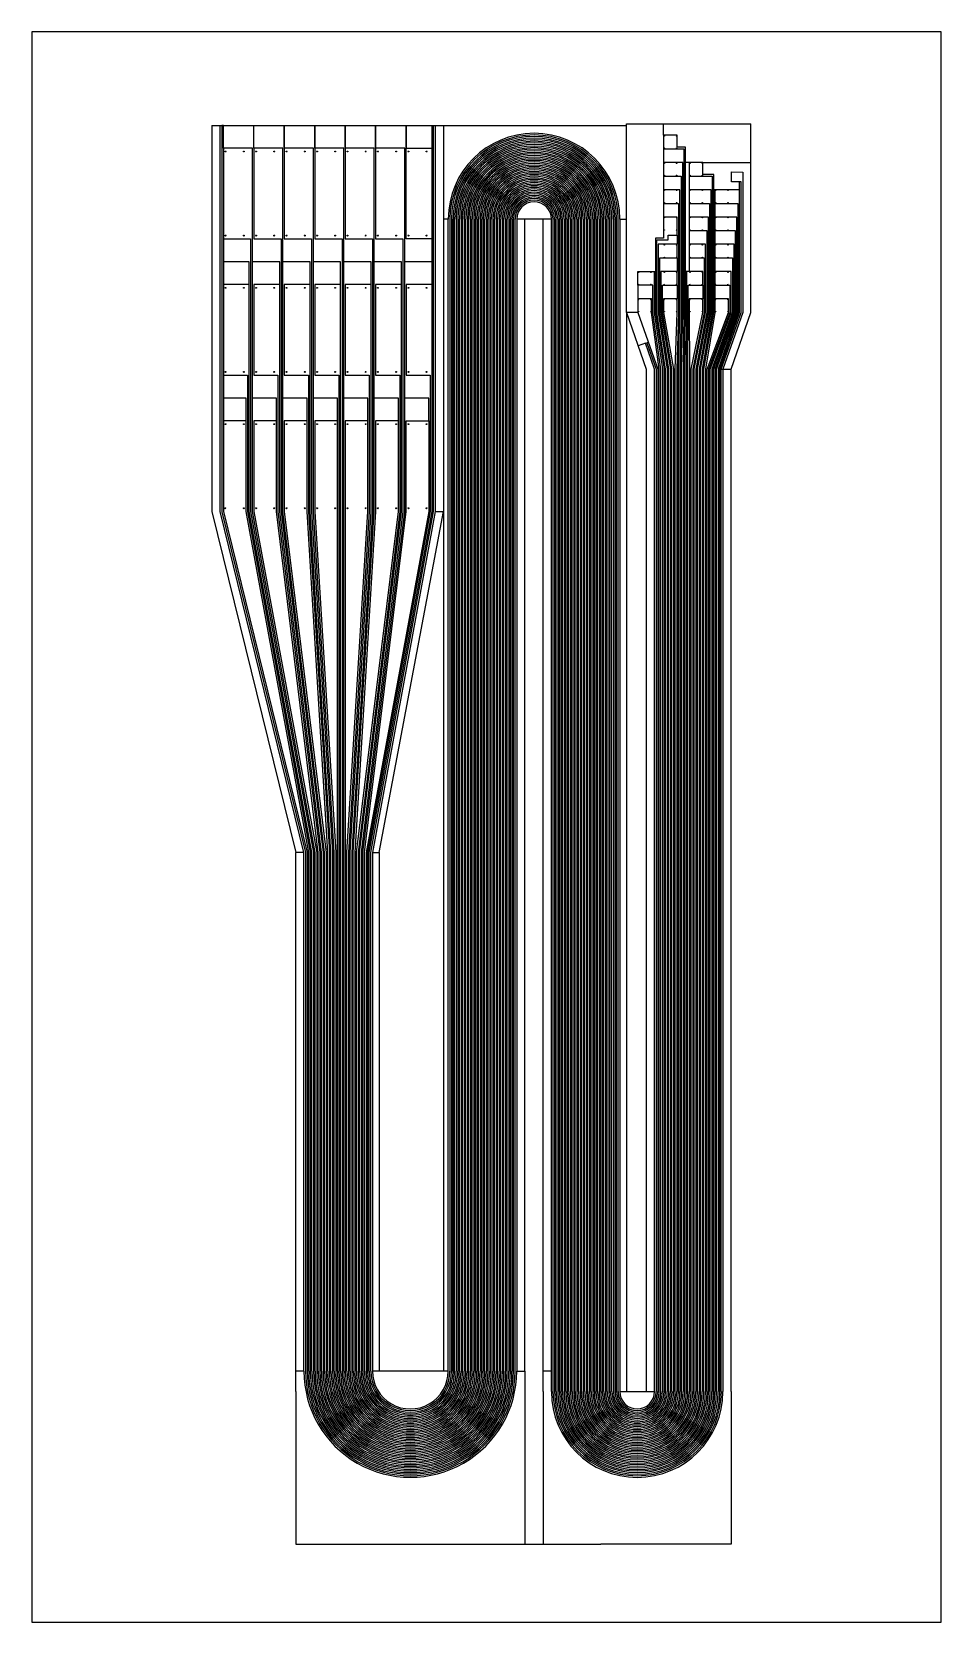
# Model space of a CAD drawing. Header units: inches. Extents: x 17.2 to 57.2, y 10.1 to 80.1.
import ezdxf

# ---------------------------------------------------------------- set-up
doc = ezdxf.new("R2010")
doc.units = ezdxf.units.IN
doc.header["$MEASUREMENT"] = 0
doc.layers.add('Foil', color=5, linetype='Continuous')

msp = doc.modelspace()

# ---------------------------------------------------------------- linework, layer by layer
at = {"layer": 'Foil'}
for p, q in [((57.221, 80.138), (17.221, 80.138)), ((17.221, 80.138), (17.221, 10.138)), ((57.221, 10.138), (57.221, 80.138)), ((25.146, 76.019), (25.146, 59.019)), ((25.146, 76.019), (25.506, 76.019)), ((25.506, 59.019), (25.506, 76.019)), ((25.506, 76.019), (25.576, 76.019)), ((25.646, 76.019), (25.576, 76.019)), ((25.576, 76.019), (25.576, 59.015)), ((25.646, 75.019), (25.646, 76.019)), ((25.646, 76.019), (26.986, 76.019)), ((26.986, 75.019), (26.986, 76.019)), ((26.986, 76.019), (28.326, 76.019)), ((28.326, 76.019), (28.326, 75.019)), ((28.326, 75.019), (28.326, 76.019)), ((28.326, 76.019), (29.666, 76.019)), ((29.666, 76.019), (29.666, 75.019)), ((29.666, 75.019), (29.666, 76.019)), ((29.666, 76.019), (31.006, 76.019)), ((31.006, 76.019), (31.006, 75.019)), ((31.006, 75.019), (31.006, 76.019)), ((31.006, 76.019), (32.346, 76.019)), ((32.346, 76.019), (32.346, 75.019)), ((32.346, 75.019), (32.346, 76.019)), ((32.346, 76.019), (33.686, 76.019)), ((33.686, 76.019), (33.686, 75.019)), ((33.686, 75.019), (33.686, 76.019)), ((33.686, 76.019), (34.826, 76.019)), ((34.826, 75.019), (34.826, 76.019)), ((34.826, 76.019), (34.896, 76.019)), ((34.896, 59.019), (34.896, 76.019)), ((34.896, 76.019), (34.966, 76.019)), ((34.966, 76.019), (35.326, 76.019)), ((34.966, 76.019), (34.966, 59.019)), ((35.326, 76.019), (35.326, 59.019)), ((35.326, 76.019), (43.381, 76.019)), ((43.381, 67.786), (43.381, 76.086)), ((43.381, 76.086), (48.851, 76.086)), ((45.011, 75.586), (45.011, 76.086)), ((48.851, 67.786), (48.851, 76.086)), ((26.926, 75.019), (25.646, 75.019)), ((25.646, 75.019), (25.646, 71.019)), ((26.926, 59.019), (26.926, 75.019)), ((28.266, 75.019), (26.986, 75.019)), ((26.986, 75.019), (26.986, 71.019)), ((28.266, 59.019), (28.266, 75.019)), ((29.606, 75.019), (28.326, 75.019)), ((28.326, 75.019), (28.326, 71.019)), ((29.606, 59.019), (29.606, 75.019)), ((30.946, 75.019), (29.666, 75.019)), ((29.666, 75.019), (29.666, 71.019)), ((30.946, 59.019), (30.946, 75.019)), ((32.286, 75.019), (31.006, 75.019)), ((31.006, 75.019), (31.006, 71.019)), ((32.286, 59.019), (32.286, 75.019)), ((33.626, 75.019), (32.346, 75.019)), ((32.346, 75.019), (32.346, 71.019)), ((33.626, 59.019), (33.626, 75.019)), ((33.686, 71.019), (33.686, 75.019)), ((33.686, 75.019), (34.826, 75.019)), ((34.826, 71.019), (34.826, 75.019)), ((45.611, 75.586), (45.011, 75.586)), ((45.011, 75.586), (45.011, 74.986)), ((45.011, 74.986), (45.011, 74.386)), ((45.011, 74.986), (45.901, 74.986)), ((45.611, 75.056), (45.611, 75.586)), ((45.971, 75.056), (45.611, 75.056)), ((45.901, 74.986), (45.901, 67.786)), ((45.971, 67.786), (45.971, 75.056)), ((45.011, 74.386), (45.011, 73.786)), ((45.851, 74.386), (45.011, 74.386)), ((45.851, 67.786), (45.851, 74.386)), ((46.141, 74.386), (45.971, 74.386)), ((46.141, 74.386), (46.141, 73.786)), ((46.741, 74.386), (46.141, 74.386)), ((46.741, 74.386), (48.851, 74.386)), ((46.741, 73.856), (46.741, 74.386)), ((35.326, 74.047), (35.326, 21.194)), ((45.011, 73.786), (45.011, 73.186)), ((45.011, 73.786), (45.781, 73.786)), ((45.781, 73.786), (45.781, 67.786)), ((46.141, 73.786), (46.141, 73.186)), ((46.141, 73.786), (47.151, 73.786)), ((47.221, 73.856), (46.741, 73.856)), ((47.151, 73.786), (47.151, 67.786)), ((47.221, 67.786), (47.221, 73.856)), ((47.999, 73.532), (47.999, 73.976)), ((47.999, 73.976), (48.491, 73.964)), ((48.421, 73.532), (47.999, 73.532)), ((48.351, 73.186), (48.351, 73.532)), ((48.421, 67.786), (48.421, 73.532)), ((48.491, 73.964), (48.491, 67.786)), ((45.731, 73.186), (45.011, 73.186)), ((45.011, 73.186), (45.011, 72.586)), ((45.731, 67.786), (45.731, 73.186)), ((46.141, 73.186), (46.141, 72.586)), ((47.101, 73.186), (46.141, 73.186)), ((47.101, 67.786), (47.101, 73.186)), ((47.271, 73.186), (47.221, 73.186)), ((47.271, 73.186), (47.271, 72.586)), ((48.351, 73.186), (47.271, 73.186)), ((48.351, 67.786), (48.351, 73.186)), ((45.011, 72.586), (45.011, 71.986)), ((45.011, 72.586), (45.661, 72.586)), ((45.661, 72.586), (45.661, 67.786)), ((46.141, 72.586), (46.141, 71.986)), ((46.141, 72.586), (47.031, 72.586)), ((47.031, 72.586), (47.031, 67.786)), ((47.271, 72.586), (47.271, 71.986)), ((47.271, 72.586), (48.281, 72.586)), ((48.281, 72.586), (48.281, 67.786)), ((35.541, 71.897), (35.326, 71.897)), ((35.541, 21.194), (35.541, 71.897)), ((35.611, 71.897), (35.611, 21.194)), ((35.681, 71.897), (35.681, 21.194)), ((35.751, 21.194), (35.751, 71.897)), ((35.821, 21.194), (35.821, 71.897)), ((35.891, 71.897), (35.891, 21.194)), ((35.961, 71.897), (35.961, 21.194)), ((36.031, 21.194), (36.031, 71.897)), ((36.101, 71.897), (36.101, 21.194)), ((36.171, 21.194), (36.171, 71.897)), ((36.241, 71.897), (36.241, 21.194)), ((36.311, 21.194), (36.311, 71.897)), ((36.381, 71.897), (36.381, 21.194)), ((36.451, 21.194), (36.451, 71.897)), ((36.521, 71.897), (36.521, 21.194)), ((36.591, 21.194), (36.591, 71.897)), ((36.661, 71.897), (36.661, 21.194)), ((36.731, 21.194), (36.731, 71.897)), ((36.801, 71.897), (36.801, 21.194)), ((36.871, 21.194), (36.871, 71.897)), ((36.941, 71.897), (36.941, 21.194)), ((37.011, 21.194), (37.011, 71.897)), ((37.081, 71.897), (37.081, 21.194)), ((37.151, 21.194), (37.151, 71.897)), ((37.221, 71.897), (37.221, 21.194)), ((37.291, 21.194), (37.291, 71.897)), ((37.361, 71.897), (37.361, 21.194)), ((37.431, 21.194), (37.431, 71.897)), ((37.501, 71.897), (37.501, 21.194)), ((37.571, 21.194), (37.571, 71.897)), ((37.641, 71.897), (37.641, 21.194)), ((37.711, 21.194), (37.711, 71.897)), ((37.781, 71.897), (37.781, 21.194)), ((37.851, 21.194), (37.851, 71.897)), ((37.921, 71.897), (37.921, 21.194)), ((37.991, 21.194), (37.991, 71.897)), ((38.061, 71.897), (38.061, 21.194)), ((38.131, 21.194), (38.131, 71.897)), ((38.201, 71.897), (38.201, 21.194)), ((38.271, 21.194), (38.271, 71.897)), ((38.341, 71.897), (38.341, 21.194)), ((38.411, 21.194), (38.411, 71.897)), ((38.481, 21.194), (38.481, 71.897)), ((38.551, 71.897), (38.551, 21.194)), ((40.076, 71.897), (38.551, 71.897)), ((38.911, 21.194), (38.911, 71.897)), ((39.716, 20.286), (39.716, 71.897)), ((40.076, 20.286), (40.076, 71.897)), ((40.146, 71.897), (40.146, 20.286)), ((40.216, 71.897), (40.216, 20.286)), ((40.286, 20.286), (40.286, 71.897)), ((40.356, 71.897), (40.356, 20.286)), ((40.426, 20.286), (40.426, 71.897)), ((40.496, 71.897), (40.496, 20.286)), ((40.566, 20.286), (40.566, 71.897)), ((40.636, 71.897), (40.636, 20.286)), ((40.706, 20.286), (40.706, 71.897)), ((40.776, 71.897), (40.776, 20.286)), ((40.846, 20.286), (40.846, 71.897)), ((40.916, 71.897), (40.916, 20.286)), ((40.986, 20.286), (40.986, 71.897)), ((41.056, 71.897), (41.056, 20.286)), ((41.126, 20.286), (41.126, 71.897)), ((41.196, 71.897), (41.196, 20.286)), ((41.266, 20.286), (41.266, 71.897)), ((41.336, 71.897), (41.336, 20.286)), ((41.406, 20.286), (41.406, 71.897)), ((41.476, 71.897), (41.476, 20.286)), ((41.546, 20.286), (41.546, 71.897)), ((41.616, 71.897), (41.616, 20.286)), ((41.686, 20.286), (41.686, 71.897)), ((41.756, 71.897), (41.756, 20.286)), ((41.826, 20.286), (41.826, 71.897)), ((41.896, 71.897), (41.896, 20.286)), ((41.966, 20.286), (41.966, 71.897)), ((42.036, 71.897), (42.036, 20.286)), ((42.106, 20.286), (42.106, 71.897)), ((42.176, 71.897), (42.176, 20.286)), ((42.246, 20.286), (42.246, 71.897)), ((42.316, 71.897), (42.316, 20.286)), ((42.386, 20.286), (42.386, 71.897)), ((42.456, 71.897), (42.456, 20.286)), ((42.526, 20.286), (42.526, 71.897)), ((42.596, 71.897), (42.596, 20.286)), ((42.666, 20.286), (42.666, 71.897)), ((42.736, 20.286), (42.736, 71.897)), ((42.806, 71.897), (42.806, 20.286)), ((42.876, 71.897), (42.876, 20.286)), ((42.946, 20.286), (42.946, 71.897)), ((43.016, 20.286), (43.016, 71.897)), ((43.086, 71.897), (43.086, 20.286)), ((43.086, 71.897), (43.381, 71.897)), ((45.611, 71.986), (45.011, 71.986)), ((45.011, 71.986), (45.011, 71.056)), ((45.611, 71.186), (45.611, 71.986)), ((46.141, 71.986), (46.141, 71.386)), ((46.981, 71.986), (46.141, 71.986)), ((46.981, 67.786), (46.981, 71.986)), ((47.271, 71.986), (47.271, 71.386)), ((48.231, 71.986), (47.271, 71.986)), ((48.231, 67.786), (48.231, 71.986)), ((25.646, 71.019), (25.646, 69.019)), ((25.646, 71.019), (26.846, 71.019)), ((26.846, 71.019), (26.846, 59.019)), ((26.986, 71.019), (28.186, 71.019)), ((28.186, 71.019), (28.186, 59.019)), ((28.326, 71.019), (29.526, 71.019)), ((29.526, 71.019), (29.526, 59.019)), ((29.666, 71.019), (30.866, 71.019)), ((30.866, 71.019), (30.866, 59.019)), ((31.006, 71.019), (32.206, 71.019)), ((32.206, 71.019), (32.206, 59.019)), ((32.346, 71.019), (33.546, 71.019)), ((33.546, 71.019), (33.546, 59.019)), ((34.826, 71.019), (33.686, 71.019)), ((34.826, 70.019), (34.826, 71.019)), ((45.011, 71.056), (44.651, 71.056)), ((44.651, 71.056), (44.651, 67.786)), ((44.721, 67.786), (44.721, 70.986)), ((44.721, 70.986), (45.211, 70.986)), ((45.611, 70.786), (44.771, 70.786)), ((44.771, 70.786), (44.771, 67.786)), ((45.211, 70.986), (45.211, 71.186)), ((45.211, 71.186), (45.611, 71.186)), ((45.611, 71.186), (45.611, 70.786)), ((45.611, 70.186), (45.611, 70.786)), ((46.141, 71.386), (46.141, 70.786)), ((46.141, 71.386), (46.911, 71.386)), ((46.141, 70.786), (46.141, 70.186)), ((46.861, 70.786), (46.141, 70.786)), ((46.861, 67.786), (46.861, 70.786)), ((46.911, 71.386), (46.911, 67.786)), ((47.271, 71.386), (47.271, 70.786)), ((47.271, 71.386), (48.161, 71.386)), ((47.271, 70.786), (47.271, 70.186)), ((48.111, 70.786), (47.271, 70.786)), ((48.111, 67.786), (48.111, 70.786)), ((48.161, 71.386), (48.161, 67.786)), ((26.786, 70.019), (25.646, 70.019)), ((26.786, 69.019), (26.786, 70.019)), ((28.126, 70.019), (26.926, 70.019)), ((28.126, 69.019), (28.126, 70.019)), ((29.466, 70.019), (28.266, 70.019)), ((29.466, 69.019), (29.466, 70.019)), ((30.806, 70.019), (29.606, 70.019)), ((30.806, 69.019), (30.806, 70.019)), ((32.146, 70.019), (30.946, 70.019)), ((32.146, 69.019), (32.146, 70.019)), ((33.486, 70.019), (32.286, 70.019)), ((33.486, 69.019), (33.486, 70.019)), ((34.826, 70.019), (33.626, 70.019)), ((34.826, 69.019), (34.826, 70.019)), ((44.841, 67.786), (44.841, 70.186)), ((44.841, 70.186), (45.611, 70.186)), ((45.611, 70.186), (45.611, 69.586)), ((46.141, 70.186), (46.141, 69.586)), ((46.141, 70.186), (46.791, 70.186)), ((46.791, 70.186), (46.791, 67.786)), ((47.271, 70.186), (47.271, 69.586)), ((47.271, 70.186), (48.041, 70.186)), ((48.041, 70.186), (48.041, 67.786)), ((43.881, 68.986), (43.881, 69.586)), ((43.881, 69.586), (44.601, 69.586)), ((44.601, 69.586), (44.601, 69.586)), ((44.601, 69.586), (44.651, 69.586)), ((44.601, 69.586), (44.601, 67.786)), ((45.611, 69.586), (44.891, 69.586)), ((44.891, 69.586), (44.891, 67.786)), ((45.611, 68.986), (45.611, 69.586)), ((46.021, 69.586), (45.971, 69.586)), ((46.741, 69.586), (46.021, 69.586)), ((46.021, 69.586), (46.021, 67.786)), ((46.741, 68.986), (46.741, 69.586)), ((47.271, 69.586), (47.271, 68.986)), ((47.991, 69.586), (47.271, 69.586)), ((47.991, 67.786), (47.991, 69.586)), ((26.786, 69.019), (25.646, 69.019)), ((25.646, 69.019), (25.646, 65.019)), ((26.786, 59.019), (26.786, 69.019)), ((28.126, 69.019), (26.986, 69.019)), ((26.986, 69.019), (26.986, 65.019)), ((28.126, 59.019), (28.126, 69.019)), ((29.466, 69.019), (28.326, 69.019)), ((28.326, 69.019), (28.326, 65.019)), ((29.466, 59.019), (29.466, 69.019)), ((30.806, 69.019), (29.666, 69.019)), ((29.666, 69.019), (29.666, 65.019)), ((30.806, 59.019), (30.806, 69.019)), ((32.146, 69.019), (31.006, 69.019)), ((31.006, 69.019), (31.006, 65.019)), ((32.146, 59.019), (32.146, 69.019)), ((33.486, 69.019), (32.346, 69.019)), ((32.346, 69.019), (32.346, 65.019)), ((33.486, 59.019), (33.486, 69.019)), ((34.826, 69.019), (33.686, 69.019)), ((33.686, 69.019), (33.686, 65.019)), ((34.826, 59.019), (34.826, 69.019)), ((43.881, 68.986), (43.881, 68.386)), ((44.531, 68.986), (43.881, 68.986)), ((44.531, 67.786), (44.531, 68.986)), ((44.961, 67.786), (44.961, 68.986)), ((44.961, 68.986), (45.611, 68.986)), ((45.611, 68.986), (45.611, 68.386)), ((46.091, 67.786), (46.091, 68.986)), ((46.091, 68.986), (46.741, 68.986)), ((46.741, 68.986), (46.741, 68.386)), ((47.271, 68.986), (47.271, 68.386)), ((47.271, 68.986), (47.921, 68.986)), ((47.921, 68.986), (47.921, 67.786)), ((44.481, 68.386), (43.881, 68.386)), ((43.881, 68.386), (43.881, 67.786)), ((44.481, 68.386), (44.531, 68.386)), ((44.481, 67.786), (44.481, 68.386)), ((45.611, 68.386), (45.011, 68.386)), ((45.011, 68.386), (45.011, 67.786)), ((45.611, 67.786), (45.611, 68.386)), ((46.741, 68.386), (46.141, 68.386)), ((46.141, 68.386), (46.141, 67.786)), ((46.741, 67.786), (46.741, 68.386)), ((47.871, 68.386), (47.271, 68.386)), ((47.271, 68.386), (47.271, 67.786)), ((47.871, 67.786), (47.871, 68.386)), ((43.881, 67.786), (43.381, 67.786)), ((43.381, 67.786), (44.251, 65.286)), ((43.381, 67.786), (43.381, 20.286)), ((43.881, 67.786), (44.751, 65.286)), ((44.821, 65.286), (44.481, 67.786)), ((44.891, 65.286), (44.531, 67.786)), ((44.601, 67.786), (44.961, 65.286)), ((44.651, 67.786), (45.031, 65.286)), ((45.101, 65.286), (44.721, 67.786)), ((44.771, 67.786), (45.171, 65.286)), ((45.241, 65.286), (44.841, 67.786)), ((44.891, 67.786), (45.311, 65.286)), ((45.381, 65.286), (44.961, 67.786)), ((45.011, 67.786), (45.451, 65.286)), ((45.521, 65.286), (45.611, 67.786)), ((45.661, 67.786), (45.591, 65.286)), ((45.661, 65.286), (45.731, 67.786)), ((45.781, 67.786), (45.731, 65.286)), ((45.801, 65.286), (45.851, 67.786)), ((45.901, 67.786), (45.871, 65.286)), ((45.941, 65.286), (45.971, 67.786)), ((46.021, 67.786), (46.011, 65.286)), ((46.081, 65.286), (46.091, 67.786)), ((46.141, 67.786), (46.151, 65.286)), ((46.221, 65.286), (46.741, 67.786)), ((46.791, 67.786), (46.291, 65.286)), ((46.361, 65.286), (46.861, 67.786)), ((46.911, 67.786), (46.431, 65.286)), ((46.501, 65.286), (46.981, 67.786)), ((47.031, 67.786), (46.571, 65.286)), ((46.641, 65.286), (47.101, 67.786)), ((47.151, 67.786), (46.711, 65.286)), ((46.781, 65.286), (47.221, 67.786)), ((47.271, 67.786), (46.851, 65.286)), ((46.921, 65.286), (47.871, 67.786)), ((47.921, 67.786), (46.991, 65.286)), ((47.061, 65.286), (47.991, 67.786)), ((48.041, 67.786), (47.131, 65.286)), ((47.201, 65.286), (48.111, 67.786)), ((48.161, 67.786), (47.271, 65.286)), ((47.341, 65.286), (48.231, 67.786)), ((48.281, 67.786), (47.411, 65.286)), ((47.481, 65.286), (48.351, 67.786)), ((47.551, 65.286), (48.421, 67.786)), ((48.491, 67.786), (47.621, 65.286)), ((47.981, 65.286), (48.851, 67.786)), ((44.213, 66.431), (43.892, 66.319)), ((44.213, 66.431), (44.276, 66.452)), ((44.611, 65.286), (44.213, 66.431)), ((44.276, 66.452), (44.338, 66.474)), ((44.276, 66.452), (44.681, 65.286)), ((44.251, 65.286), (44.251, 20.286)), ((44.611, 20.286), (44.611, 65.286)), ((44.681, 65.286), (44.681, 20.286)), ((44.751, 65.286), (44.751, 20.286)), ((44.821, 20.286), (44.821, 65.286)), ((44.891, 20.286), (44.891, 65.286)), ((44.961, 65.286), (44.961, 20.286)), ((45.031, 65.286), (45.031, 20.286)), ((45.101, 20.286), (45.101, 65.286)), ((45.171, 65.286), (45.171, 20.286)), ((45.241, 20.286), (45.241, 65.286)), ((45.311, 65.286), (45.311, 20.286)), ((45.381, 20.286), (45.381, 65.286)), ((45.451, 65.286), (45.451, 20.286)), ((45.521, 20.286), (45.521, 65.286)), ((45.591, 65.286), (45.591, 20.286)), ((45.661, 20.286), (45.661, 65.286)), ((45.731, 65.286), (45.731, 20.286)), ((45.801, 20.286), (45.801, 65.286)), ((45.871, 65.286), (45.871, 20.286)), ((45.941, 20.286), (45.941, 65.286)), ((46.011, 65.286), (46.011, 20.286)), ((46.081, 20.286), (46.081, 65.286)), ((46.151, 65.286), (46.151, 20.286)), ((46.221, 20.286), (46.221, 65.286)), ((46.291, 65.286), (46.291, 20.286)), ((46.361, 20.286), (46.361, 65.286)), ((46.431, 65.286), (46.431, 20.286)), ((46.501, 20.286), (46.501, 65.286)), ((46.571, 65.286), (46.571, 20.286)), ((46.641, 20.286), (46.641, 65.286)), ((46.711, 65.286), (46.711, 20.286)), ((46.781, 20.286), (46.781, 65.286)), ((46.851, 65.286), (46.851, 20.286)), ((46.921, 20.286), (46.921, 65.286)), ((46.991, 65.286), (46.991, 20.286)), ((47.061, 20.286), (47.061, 65.286)), ((47.131, 65.286), (47.131, 20.286)), ((47.201, 20.286), (47.201, 65.286)), ((47.271, 65.286), (47.271, 20.286)), ((47.341, 20.286), (47.341, 65.286)), ((47.411, 65.286), (47.411, 20.286)), ((47.481, 65.286), (47.981, 65.286)), ((47.481, 20.286), (47.481, 65.286)), ((47.551, 20.286), (47.551, 65.286)), ((47.621, 65.286), (47.621, 20.286)), ((47.981, 20.286), (47.981, 65.286)), ((25.646, 65.019), (25.646, 63.019)), ((25.646, 65.019), (26.706, 65.019)), ((26.706, 65.019), (26.706, 59.019)), ((26.986, 65.019), (28.046, 65.019)), ((28.046, 65.019), (28.046, 59.019)), ((28.326, 65.019), (29.386, 65.019)), ((29.386, 65.019), (29.386, 59.019)), ((29.666, 65.019), (30.726, 65.019)), ((30.726, 65.019), (30.726, 59.019)), ((31.006, 65.019), (32.066, 65.019)), ((32.066, 65.019), (32.066, 59.019)), ((32.346, 65.019), (33.406, 65.019)), ((33.406, 65.019), (33.406, 59.019)), ((33.686, 65.019), (34.746, 65.019)), ((34.746, 65.019), (34.746, 59.019)), ((26.646, 64.019), (25.646, 64.019)), ((26.646, 63.019), (26.646, 64.019)), ((27.986, 64.019), (26.926, 64.019)), ((27.986, 63.019), (27.986, 64.019)), ((29.326, 64.019), (28.266, 64.019)), ((29.326, 63.019), (29.326, 64.019)), ((30.666, 64.019), (29.606, 64.019)), ((30.666, 63.019), (30.666, 64.019)), ((32.006, 64.019), (30.946, 64.019)), ((32.006, 63.019), (32.006, 64.019)), ((33.346, 64.019), (32.286, 64.019)), ((33.346, 63.019), (33.346, 64.019)), ((34.686, 64.019), (33.626, 64.019)), ((34.686, 63.019), (34.686, 64.019)), ((26.646, 63.019), (25.646, 63.019)), ((25.646, 63.019), (25.646, 59.019)), ((26.646, 59.019), (26.646, 63.019)), ((27.986, 63.019), (26.986, 63.019)), ((26.986, 63.019), (26.986, 59.019)), ((27.986, 59.019), (27.986, 63.019)), ((29.326, 63.019), (28.326, 63.019)), ((28.326, 63.019), (28.326, 59.019)), ((29.326, 59.019), (29.326, 63.019)), ((30.666, 63.019), (29.666, 63.019)), ((29.666, 63.019), (29.666, 59.019)), ((30.666, 59.019), (30.666, 63.019)), ((32.006, 63.019), (31.006, 63.019)), ((31.006, 63.019), (31.006, 59.019)), ((32.006, 59.019), (32.006, 63.019)), ((33.346, 63.019), (32.346, 63.019)), ((32.346, 63.019), (32.346, 59.019)), ((33.346, 59.019), (33.346, 63.019)), ((33.686, 59.019), (33.686, 63.019)), ((33.686, 63.019), (34.686, 63.019)), ((34.686, 63.019), (34.686, 59.019)), ((25.146, 59.019), (28.831, 44.019)), ((29.191, 44.019), (25.506, 59.019)), ((25.576, 59.015), (29.261, 44.019)), ((25.646, 59.019), (29.331, 44.019)), ((29.401, 44.019), (26.646, 59.019)), ((26.706, 59.019), (29.471, 44.019)), ((29.541, 44.019), (26.786, 59.019)), ((26.846, 59.019), (29.611, 44.019)), ((29.681, 44.019), (26.926, 59.019)), ((26.986, 59.019), (29.751, 44.019)), ((29.821, 44.019), (27.986, 59.019)), ((28.046, 59.019), (29.891, 44.019)), ((29.961, 44.019), (28.126, 59.019)), ((28.186, 59.019), (30.031, 44.019)), ((30.101, 44.019), (28.266, 59.019)), ((28.326, 59.019), (30.171, 44.019)), ((30.241, 44.019), (29.326, 59.019)), ((29.386, 59.019), (30.311, 44.019)), ((30.381, 44.019), (29.466, 59.019)), ((29.526, 59.019), (30.451, 44.019)), ((30.521, 44.019), (29.606, 59.019)), ((29.666, 59.019), (30.591, 44.019)), ((30.661, 44.019), (30.666, 59.019)), ((30.726, 59.019), (30.731, 44.019)), ((30.801, 44.019), (30.806, 59.019)), ((30.866, 59.019), (30.871, 44.019)), ((30.941, 44.019), (30.946, 59.019)), ((31.006, 59.019), (31.011, 44.019)), ((31.081, 44.019), (32.006, 59.019)), ((32.066, 59.019), (31.151, 44.019)), ((31.221, 44.019), (32.146, 59.019)), ((32.206, 59.019), (31.291, 44.019)), ((31.361, 44.019), (32.286, 59.019)), ((32.346, 59.019), (31.431, 44.019)), ((31.501, 44.019), (33.346, 59.019)), ((33.406, 59.019), (31.571, 44.019)), ((31.641, 44.019), (33.486, 59.019)), ((33.546, 59.019), (31.711, 44.019)), ((31.781, 44.019), (33.626, 59.019)), ((31.851, 44.019), (33.686, 59.019)), ((34.686, 59.019), (31.921, 44.019)), ((34.746, 59.019), (31.991, 44.019)), ((32.061, 44.019), (34.826, 59.019)), ((32.131, 44.019), (34.896, 59.019)), ((34.966, 59.019), (32.201, 44.019)), ((32.501, 44.019), (35.326, 59.019)), ((34.966, 59.019), (35.326, 59.019)), ((28.831, 20.286), (28.831, 44.019)), ((29.191, 44.019), (28.831, 44.019)), ((29.191, 21.194), (29.191, 44.019)), ((29.261, 44.019), (29.261, 21.194)), ((29.331, 44.019), (29.331, 21.194)), ((29.401, 21.194), (29.401, 44.019)), ((29.471, 44.019), (29.471, 21.194)), ((29.541, 21.194), (29.541, 44.019)), ((29.611, 44.019), (29.611, 21.194)), ((29.681, 21.194), (29.681, 44.019)), ((29.751, 44.019), (29.751, 21.194)), ((29.821, 21.194), (29.821, 44.019)), ((29.891, 44.019), (29.891, 21.194)), ((29.961, 21.194), (29.961, 44.019)), ((30.031, 44.019), (30.031, 21.194)), ((30.101, 21.194), (30.101, 44.019)), ((30.171, 44.019), (30.171, 21.194)), ((30.241, 21.194), (30.241, 44.019)), ((30.311, 44.019), (30.311, 21.194)), ((30.381, 21.194), (30.381, 44.019)), ((30.451, 44.019), (30.451, 21.194)), ((30.521, 21.194), (30.521, 44.019)), ((30.591, 44.019), (30.591, 21.194)), ((30.661, 21.194), (30.661, 44.019)), ((30.731, 44.019), (30.731, 21.194)), ((30.801, 21.194), (30.801, 44.019)), ((30.871, 44.019), (30.871, 21.194)), ((30.941, 21.194), (30.941, 44.019)), ((31.011, 44.019), (31.011, 21.194)), ((31.081, 21.194), (31.081, 44.019)), ((31.151, 44.019), (31.151, 21.194)), ((31.221, 21.194), (31.221, 44.019)), ((31.291, 44.019), (31.291, 21.194)), ((31.361, 21.194), (31.361, 44.019)), ((31.431, 44.019), (31.431, 21.194)), ((31.501, 21.194), (31.501, 44.019)), ((31.571, 44.019), (31.571, 21.194)), ((31.641, 21.194), (31.641, 44.019)), ((31.711, 44.019), (31.711, 21.194)), ((31.781, 21.194), (31.781, 44.019)), ((31.851, 21.194), (31.851, 44.019)), ((31.921, 44.019), (31.921, 21.194)), ((31.991, 44.019), (31.991, 21.194)), ((32.061, 21.194), (32.061, 44.019)), ((32.131, 21.194), (32.131, 44.019)), ((32.201, 44.019), (32.501, 44.019)), ((32.201, 44.019), (32.201, 21.194)), ((32.501, 44.019), (32.501, 21.194)), ((29.191, 21.194), (28.831, 21.194)), ((35.541, 21.194), (32.201, 21.194)), ((38.551, 21.194), (38.911, 21.194)), ((38.911, 21.194), (38.911, 13.576)), ((40.076, 21.194), (39.716, 21.194)), ((28.831, 20.286), (28.831, 13.576)), ((39.716, 20.286), (39.716, 13.576)), ((43.086, 20.286), (44.611, 20.286)), ((47.981, 20.286), (47.981, 13.576)), ((28.831, 13.576), (35.541, 13.576)), ((35.541, 13.576), (42.251, 13.576)), ((47.981, 13.576), (42.251, 13.576)), ((17.221, 10.138), (57.221, 10.138))]:
    msp.add_line(p, q, dxfattribs=at)
for centre, radius in [((45.041, 75.556), 0.00995), ((45.041, 75.016), 0.00995), ((45.581, 75.556), 0.00995), ((45.581, 75.016), 0.00995), ((25.746, 74.869), 0.02), ((26.546, 74.869), 0.02), ((27.086, 74.869), 0.02), ((27.886, 74.869), 0.02), ((28.426, 74.869), 0.02), ((29.226, 74.869), 0.02), ((29.766, 74.869), 0.02), ((30.566, 74.869), 0.02), ((31.106, 74.869), 0.02), ((31.906, 74.869), 0.02), ((32.446, 74.869), 0.02), ((33.246, 74.869), 0.02), ((33.786, 74.869), 0.02), ((34.586, 74.869), 0.02), ((45.041, 74.356), 0.00995), ((45.581, 74.356), 0.00995), ((46.171, 74.356), 0.00995), ((46.711, 74.356), 0.00995), ((45.041, 73.816), 0.00995), ((45.581, 73.816), 0.00995), ((46.171, 73.816), 0.00995), ((46.711, 73.816), 0.00995), ((45.041, 73.156), 0.00995), ((45.581, 73.156), 0.00995), ((46.171, 73.156), 0.00995), ((46.711, 73.156), 0.00995), ((47.301, 73.156), 0.00995), ((47.841, 73.156), 0.00995), ((45.041, 72.616), 0.00995), ((45.581, 72.616), 0.00995), ((46.171, 72.616), 0.00995), ((46.711, 72.616), 0.00995), ((47.301, 72.616), 0.00995), ((47.841, 72.616), 0.00995), ((45.041, 71.956), 0.00995), ((45.041, 71.416), 0.00995), ((45.581, 71.956), 0.00995), ((45.581, 71.416), 0.00995), ((46.171, 71.956), 0.00995), ((46.171, 71.416), 0.00995), ((46.711, 71.956), 0.00995), ((46.711, 71.416), 0.00995), ((47.301, 71.956), 0.00995), ((47.301, 71.416), 0.00995), ((47.841, 71.956), 0.00995), ((47.841, 71.416), 0.00995), ((25.746, 71.169), 0.02), ((26.546, 71.169), 0.02), ((27.086, 71.169), 0.02), ((27.886, 71.169), 0.02), ((28.426, 71.169), 0.02), ((29.226, 71.169), 0.02), ((29.766, 71.169), 0.02), ((30.566, 71.169), 0.02), ((31.106, 71.169), 0.02), ((31.906, 71.169), 0.02), ((32.446, 71.169), 0.02), ((33.246, 71.169), 0.02), ((33.786, 71.169), 0.02), ((34.586, 71.169), 0.02), ((45.041, 70.756), 0.00995), ((45.581, 70.756), 0.00995), ((46.171, 70.756), 0.00995), ((46.711, 70.756), 0.00995), ((47.301, 70.756), 0.00995), ((47.841, 70.756), 0.00995), ((45.041, 70.216), 0.00995), ((45.581, 70.216), 0.00995), ((46.171, 70.216), 0.00995), ((46.711, 70.216), 0.00995), ((47.301, 70.216), 0.00995), ((47.841, 70.216), 0.00995), ((43.911, 69.556), 0.00995), ((44.451, 69.556), 0.00995), ((45.041, 69.556), 0.00995), ((45.581, 69.556), 0.00995), ((46.171, 69.556), 0.00995), ((46.711, 69.556), 0.00995), ((47.301, 69.556), 0.00995), ((47.841, 69.556), 0.00995), ((25.746, 68.869), 0.02), ((26.546, 68.869), 0.02), ((27.086, 68.869), 0.02), ((27.886, 68.869), 0.02), ((28.426, 68.869), 0.02), ((29.226, 68.869), 0.02), ((29.766, 68.869), 0.02), ((30.566, 68.869), 0.02), ((31.106, 68.869), 0.02), ((31.906, 68.869), 0.02), ((32.446, 68.869), 0.02), ((33.246, 68.869), 0.02), ((33.786, 68.869), 0.02), ((34.586, 68.869), 0.02), ((43.911, 69.016), 0.00995), ((44.451, 69.016), 0.00995), ((45.041, 69.016), 0.00995), ((45.581, 69.016), 0.00995), ((46.171, 69.016), 0.00995), ((46.711, 69.016), 0.00995), ((47.301, 69.016), 0.00995), ((47.841, 69.016), 0.00995), ((43.911, 68.356), 0.00995), ((44.451, 68.356), 0.00995), ((45.041, 68.356), 0.00995), ((45.581, 68.356), 0.00995), ((46.171, 68.356), 0.00995), ((46.711, 68.356), 0.00995), ((47.301, 68.356), 0.00995), ((47.841, 68.356), 0.00995), ((43.911, 67.816), 0.00995), ((44.451, 67.816), 0.00995), ((45.041, 67.816), 0.00995), ((45.581, 67.816), 0.00995), ((46.171, 67.816), 0.00995), ((46.711, 67.816), 0.00995), ((47.301, 67.816), 0.00995), ((47.841, 67.816), 0.00995), ((25.746, 65.169), 0.02), ((26.546, 65.169), 0.02), ((27.086, 65.169), 0.02), ((27.886, 65.169), 0.02), ((28.426, 65.169), 0.02), ((29.226, 65.169), 0.02), ((29.766, 65.169), 0.02), ((30.566, 65.169), 0.02), ((31.106, 65.169), 0.02), ((31.906, 65.169), 0.02), ((32.446, 65.169), 0.02), ((33.246, 65.169), 0.02), ((33.786, 65.169), 0.02), ((34.586, 65.169), 0.02), ((25.746, 62.869), 0.02), ((26.546, 62.869), 0.02), ((27.086, 62.869), 0.02), ((27.886, 62.869), 0.02), ((28.426, 62.869), 0.02), ((29.226, 62.869), 0.02), ((29.766, 62.869), 0.02), ((30.566, 62.869), 0.02), ((31.106, 62.869), 0.02), ((31.906, 62.869), 0.02), ((32.446, 62.869), 0.02), ((33.246, 62.869), 0.02), ((33.786, 62.869), 0.02), ((34.586, 62.869), 0.02), ((25.731, 59.169), 0.02), ((26.546, 59.169), 0.02), ((27.086, 59.169), 0.02), ((27.886, 59.169), 0.02), ((28.426, 59.169), 0.02), ((29.226, 59.169), 0.02), ((29.766, 59.169), 0.02), ((30.566, 59.169), 0.02), ((31.106, 59.169), 0.02), ((31.906, 59.169), 0.02), ((32.446, 59.169), 0.02), ((33.246, 59.169), 0.02), ((33.786, 59.169), 0.02), ((34.586, 59.169), 0.02)]:
    msp.add_circle(centre, radius, dxfattribs=at)
for centre, radius, start, end in [((39.314, 71.897), 3.773, 360, 180), ((39.314, 71.897), 3.703, 360, 180), ((39.314, 71.897), 3.633, 360, 180), ((39.314, 71.897), 3.563, 360, 180), ((39.314, 71.897), 3.493, 360, 180), ((39.314, 71.897), 3.423, 360, 180), ((39.314, 71.897), 3.353, 360, 180), ((39.314, 71.897), 3.283, 360, 180), ((39.314, 71.897), 3.213, 360, 180), ((39.314, 71.897), 3.143, 360, 180), ((39.314, 71.897), 3.073, 360, 180), ((39.314, 71.897), 3.003, 360, 180), ((39.314, 71.897), 2.933, 360, 180), ((39.314, 71.897), 2.863, 360, 180), ((39.314, 71.897), 2.793, 360, 180), ((39.314, 71.897), 2.723, 360, 180), ((39.314, 71.897), 2.653, 360, 180), ((39.314, 71.897), 2.583, 360, 180), ((39.314, 71.897), 2.513, 360, 180), ((39.314, 71.897), 2.443, 360, 180), ((39.314, 71.897), 2.373, 360, 180), ((39.314, 71.897), 2.303, 360, 180), ((39.314, 71.897), 2.233, 360, 180), ((39.314, 71.897), 2.163, 360, 180), ((39.314, 71.897), 2.093, 360, 180), ((39.314, 71.897), 2.023, 360, 180), ((39.314, 71.897), 1.953, 360, 180), ((39.314, 71.897), 1.883, 360, 180), ((39.314, 71.897), 1.813, 360, 180), ((39.314, 71.897), 1.743, 360, 180), ((39.314, 71.897), 1.673, 360, 180), ((39.314, 71.897), 1.603, 360, 180), ((39.314, 71.897), 1.533, 360, 180), ((39.314, 71.897), 1.463, 360, 180), ((39.314, 71.897), 1.393, 360, 180), ((39.314, 71.897), 1.323, 360, 180), ((39.314, 71.897), 1.253, 360, 180), ((39.314, 71.897), 1.183, 360, 180), ((39.314, 71.897), 1.113, 360, 180), ((39.314, 71.897), 1.043, 360, 180), ((39.314, 71.897), 0.973, 360, 180), ((39.314, 71.897), 0.903, 360, 180), ((39.314, 71.897), 0.833, 360, 180), ((39.314, 71.897), 0.763, 360, 180), ((33.871, 21.194), 4.68, 179.99996, 0.00004), ((33.871, 21.194), 4.61, 179.99996, 0.00004), ((33.871, 21.194), 4.54, 179.99996, 0.00004), ((33.871, 21.194), 4.47, 179.99996, 0.00004), ((33.871, 21.194), 4.4, 179.99996, 0.00004), ((33.871, 21.194), 4.33, 179.99996, 0.00004), ((33.871, 21.194), 4.26, 179.99996, 0.00004), ((33.871, 21.194), 4.19, 179.99996, 0.00004), ((33.871, 21.194), 4.12, 179.99995, 0.00005), ((33.871, 21.194), 4.05, 179.99995, 0.00005), ((33.871, 21.194), 3.98, 179.99995, 0.00005), ((33.871, 21.194), 3.91, 179.99995, 0.00005), ((33.871, 21.194), 3.84, 179.99995, 0.00005), ((33.871, 21.194), 3.77, 179.99995, 0.00005), ((33.871, 21.194), 3.7, 179.99995, 0.00005), ((33.871, 21.194), 3.63, 179.99995, 0.00005), ((33.871, 21.194), 3.56, 179.99995, 0.00005), ((33.871, 21.194), 3.49, 179.99995, 0.00005), ((33.871, 21.194), 3.42, 179.99994, 0.00006), ((33.871, 21.194), 3.35, 179.99994, 0.00006), ((33.871, 21.194), 3.28, 179.99994, 0.00006), ((33.871, 21.194), 3.21, 179.99994, 0.00006), ((33.871, 21.194), 3.14, 179.99994, 0.00006), ((33.871, 21.194), 3.07, 179.99994, 0.00006), ((33.871, 21.194), 3, 179.99994, 0.00006), ((33.871, 21.194), 2.93, 179.99994, 0.00006), ((33.871, 21.194), 2.86, 179.99993, 0.00007), ((33.871, 21.194), 2.79, 179.99993, 0.00007), ((33.871, 21.194), 2.72, 179.99993, 0.00007), ((33.871, 21.194), 2.65, 179.99993, 0.00007), ((33.871, 21.194), 2.58, 179.99993, 0.00007), ((33.871, 21.194), 2.51, 179.99992, 0.00008), ((33.871, 21.194), 2.44, 179.99992, 0.00008), ((33.871, 21.194), 2.37, 179.99992, 0.00008), ((33.871, 21.194), 2.3, 179.99992, 0.00008), ((33.871, 21.194), 2.23, 179.99992, 0.00008), ((33.871, 21.194), 2.16, 179.99991, 0.00009), ((33.871, 21.194), 2.09, 179.99991, 0.00009), ((33.871, 21.194), 2.02, 179.99991, 0.00009), ((33.871, 21.194), 1.95, 179.9999, 0.0001), ((33.871, 21.194), 1.88, 179.9999, 0.0001), ((33.871, 21.194), 1.81, 179.9999, 0.0001), ((33.871, 21.194), 1.74, 179.99989, 0.00011), ((33.871, 21.194), 1.67, 179.99989, 0.00011), ((43.849, 20.286), 3.773, 180, 0), ((43.849, 20.286), 3.703, 180, 0), ((43.849, 20.286), 3.633, 180, 0), ((43.849, 20.286), 3.563, 180, 0), ((43.849, 20.286), 3.493, 180, 0), ((43.849, 20.286), 3.423, 180, 0), ((43.849, 20.286), 3.353, 180, 0), ((43.849, 20.286), 3.283, 180, 0), ((43.849, 20.286), 3.213, 180, 0), ((43.849, 20.286), 3.143, 180, 0), ((43.849, 20.286), 3.073, 180, 0), ((43.849, 20.286), 3.003, 180, 0), ((43.849, 20.286), 2.933, 180, 0), ((43.849, 20.286), 2.863, 180, 0), ((43.849, 20.286), 2.793, 180, 0), ((43.849, 20.286), 2.723, 180, 0), ((43.849, 20.286), 2.653, 180, 0), ((43.849, 20.286), 2.583, 180, 0), ((43.849, 20.286), 2.513, 180, 0), ((43.849, 20.286), 2.443, 180, 0), ((43.849, 20.286), 2.373, 180, 0), ((43.849, 20.286), 2.303, 180, 0), ((43.849, 20.286), 2.233, 180, 0), ((43.849, 20.286), 2.163, 180, 0), ((43.849, 20.286), 2.093, 180, 0), ((43.849, 20.286), 2.023, 180, 0), ((43.849, 20.286), 1.953, 180, 0), ((43.849, 20.286), 1.883, 180, 0), ((43.849, 20.286), 1.813, 180, 0), ((43.849, 20.286), 1.743, 180, 0), ((43.849, 20.286), 1.673, 180, 0), ((43.849, 20.286), 1.603, 180, 0), ((43.849, 20.286), 1.533, 180, 0), ((43.849, 20.286), 1.463, 180, 0), ((43.849, 20.286), 1.393, 180, 0), ((43.849, 20.286), 1.323, 180, 0), ((43.849, 20.286), 1.253, 180, 0), ((43.849, 20.286), 1.183, 180, 0), ((43.849, 20.286), 1.113, 180, 0), ((43.849, 20.286), 1.043, 180, 0), ((43.849, 20.286), 0.973, 180, 0), ((43.849, 20.286), 0.903, 180, 0), ((43.849, 20.286), 0.833, 180, 0), ((43.849, 20.286), 0.763, 180, 0)]:
    msp.add_arc(centre, radius, start, end, dxfattribs=at)

doc.saveas('drawing.dxf')
